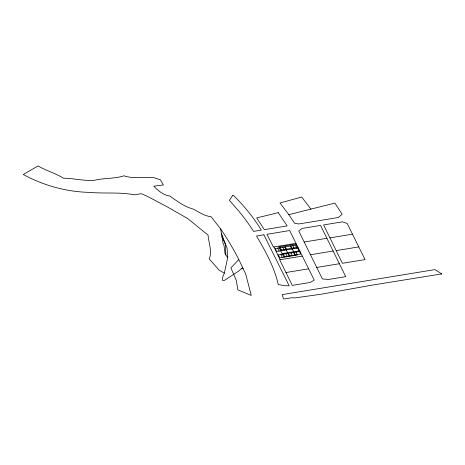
<?xml version="1.0" encoding="UTF-8"?>
<svg xmlns="http://www.w3.org/2000/svg" width="465" height="465" viewBox="0 0 465 465"><rect width="100%" height="100%" fill="white"/><g stroke="black" fill="none" stroke-linecap="round" stroke-linejoin="round"><path stroke-width="0.7" d="M224.322 273.141L227.809 257.25L227.03 247.729L221.939 236.633L220.643 228.943L211.104 216.731C204.542 216.08 198.886 212.017 193.155 209.047C184.291 206.704 177.182 201.229 169.847 196.027C163.564 195.236 158.071 190.72 153.816 186.215L163.378 184.942L160.408 179.81L153.659 177.618L132.281 177.543L125.376 176.456L124.306 175.706C114.721 178.984 104.381 177.874 94.511 180.251C84.055 181.152 73.749 178.281 63.345 178.182C55.341 173.114 46.175 170.702 38.049 165.964L23.25 174.485C43.611 185.552 66.489 191.9 89.681 192.388C104.718 193.771 119.796 191.917 134.74 194.847L141.203 193.673L146.748 196.032L167.261 206.867L187.755 218.614L208.058 235.075C208.564 242.852 212.464 251.257 209.233 258.877L219.102 270.153L224.322 273.141L222.723 277.064L222.473 280.337L224.316 280.476L238.731 271.043L242.608 267.631C236.511 254.07 229.018 241.225 220.643 228.943M238.725 259.673L230.878 267.846L236.267 280.302L237.877 289.887L251.269 295.449L245.718 274.112L242.608 267.631M288.788 214.656L334.887 203.089L342.153 214.324L338.276 217.498L298.867 223.956L294.589 223.287L288.387 214.086L280 202.949L301.704 197.044L310.916 209.105M295.996 243.329L273.414 247.025L266.957 234.296L289.666 230.541L314.247 280.128L310.295 282.453L292.27 285.405L279.686 259.796L302.326 256.087M304.186 242.021L322.379 278.907L328.406 279.494L345.716 276.663L320.571 225.432L302.076 228.46L298.768 231.047L304.186 242.021L326.889 238.301M329.947 237.871L352.487 234.174M280.401 250.153L297.437 247.363M276.187 251.559L298.28 247.938M282.116 253.646L299.152 250.856M277.901 255.047L300.012 251.426M310.457 254.727L333.126 251.013M336.195 250.6L358.782 246.898L365.066 259.586L342.426 263.295L323.594 224.938L342.438 221.846L347.181 223.467L358.782 246.898M285.958 272.537L308.632 268.817M316.723 267.451L339.369 263.742M241.387 268.456L243.131 268.712M227.705 257.581L225.072 253.925L223.996 245.474L223.043 243.201L221.939 236.633M296.804 248.176L295.374 245.27L275.21 248.572L276.64 251.484M292.851 245.683L294.281 248.589M296.002 252.082L297.431 254.994L279.785 257.883L278.355 254.977M290.834 246.008L295.229 254.948M290.334 246.095L291.764 249.002M293.479 252.495L294.909 255.407M290.962 252.908L292.392 255.82M285.289 246.921L286.725 249.833M288.44 253.32L289.869 256.232M284.789 247.002L289.184 255.942M282.772 247.334L284.202 250.246M285.917 253.733L287.347 256.645M280.25 247.746L281.68 250.658M283.4 254.146L284.83 257.058M277.733 248.159L279.163 251.071M280.877 254.564L282.307 257.471M273.92 246.944L280.192 259.714M221.369 233.238L225.362 244.096L225.827 254.971M232.413 195.759L229.396 200.369L238.557 210.825A413.118 238.51 0 0 1 251.199 227.757L253.599 231.401L261.295 230.146C253.681 217.341 243.98 205.931 233.488 195.41L232.413 195.759M278.25 212.662L256.645 217.928L264.37 229.646L287.155 225.92L278.25 212.662M441.75 273.908L372.715 285.045L321.269 294.206L294.891 297.914L291.851 297.763L283.574 299.036L282.104 294.612L434.926 269.607L441.75 273.908M263.888 234.802L256.511 236.017C265.521 251.298 274.344 267.055 278.239 284.528L285.167 285.772L289.195 285.836L263.888 234.802M295.868 244.166L278.831 246.956L283.685 256.843L300.727 254.047L295.868 244.166"/></g></svg>
